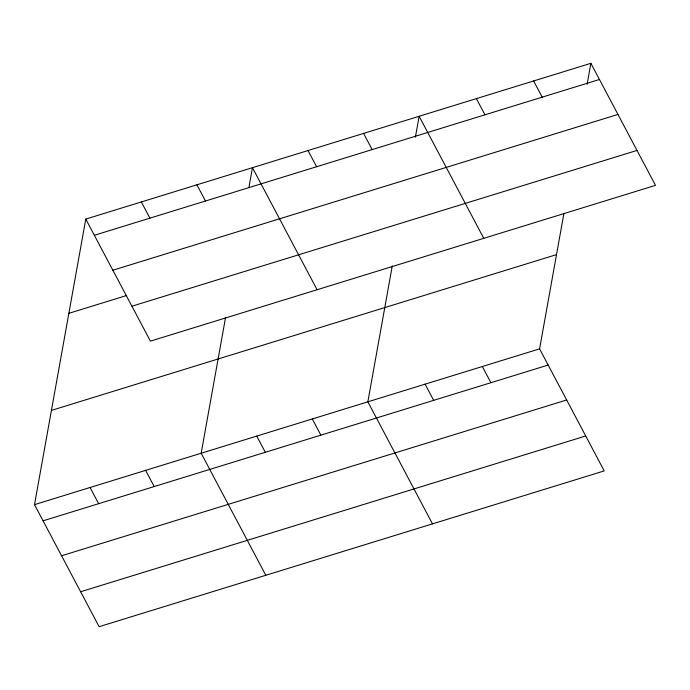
<?xml version="1.0" encoding="UTF-8"?>
<svg xmlns="http://www.w3.org/2000/svg" width="690" height="690" viewBox="0 0 690 690"><rect width="100%" height="100%" fill="white"/><g stroke="black" fill="none" stroke-linecap="round" stroke-linejoin="round"><path stroke-width="1.03" d="M563.825 213.909L539.589 348.855L604.216 470.908L99.127 626.692L34.5 504.64L85.784 219.092L590.873 63.308L655.5 185.36L150.411 341.145L85.784 219.092M225.604 317.245L201.178 453.227L265.805 575.288M248.892 187.577L252.462 167.679L317.089 289.74M392.282 265.831L367.856 401.822L432.483 523.874M415.38 137.215L419.149 116.274L483.768 238.326M587.112 84.249L590.873 63.308M94.366 235.281L599.446 79.497M112.858 270.221L617.947 114.437M68.862 313.32L126.477 295.553M131.919 306.213L636.999 150.429M51.422 410.403L556.511 254.619M34.5 504.64L539.589 348.855M43.073 520.829L548.162 365.045M61.574 555.769L566.654 399.984M80.627 591.761L585.715 435.977M533.629 80.963L542.202 97.152M476.385 98.618L484.966 114.807M363.587 133.412L372.16 149.601M482.345 366.511L490.918 382.7M308.025 150.549L316.598 166.739M425.1 384.166L433.674 400.355M196.909 184.817L205.482 201.014M312.294 418.951L320.867 435.149M141.346 201.954L149.92 218.152M256.74 436.089L265.314 452.286M145.616 470.364L154.189 486.554M90.062 487.502L98.636 503.691"/></g></svg>
